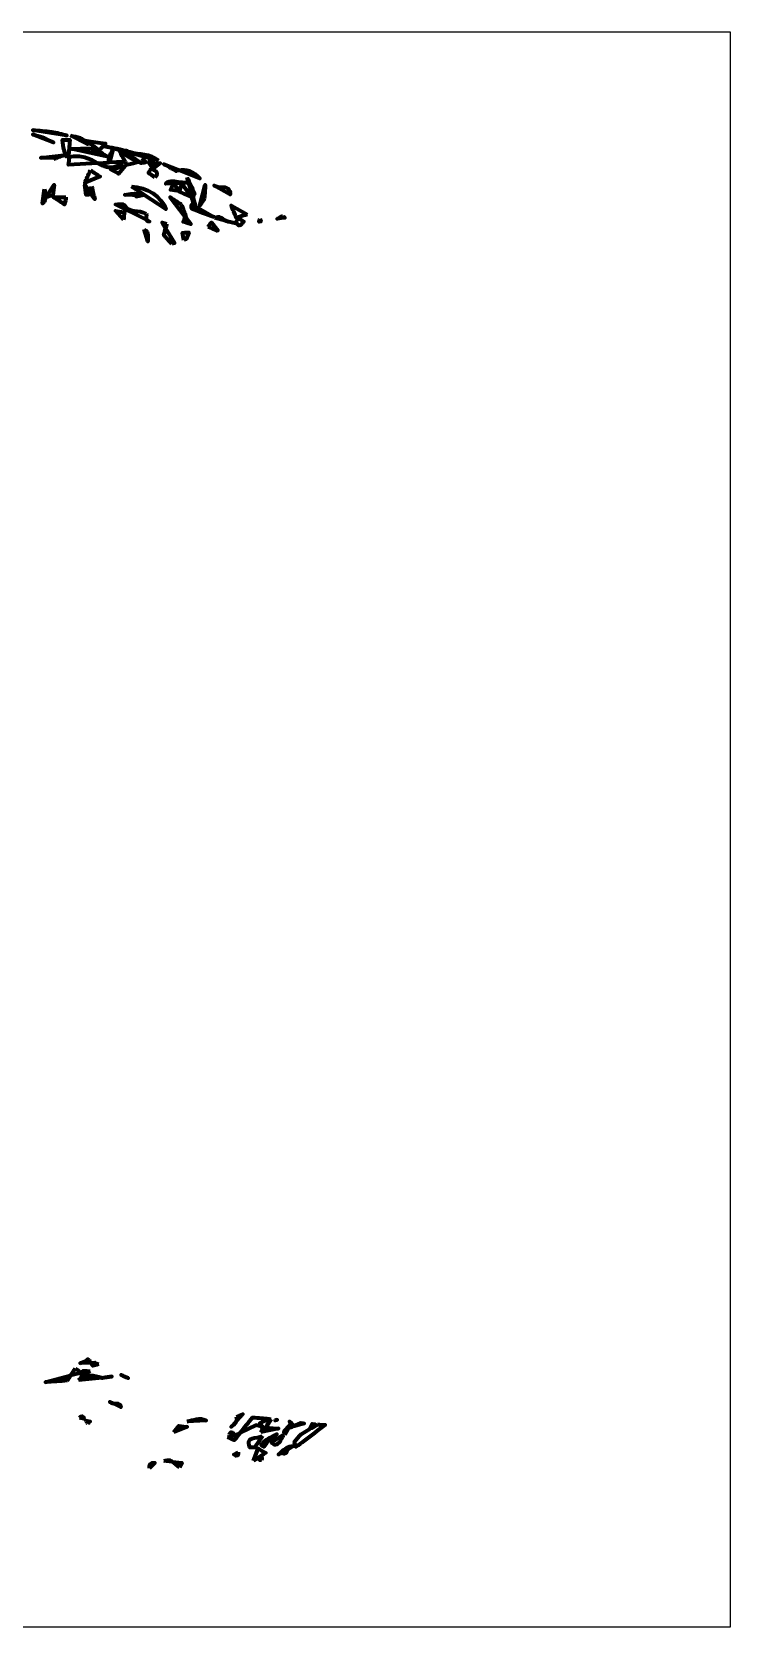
# Model space of a CAD drawing. Header units: inches. Extents: x 241 to 713, y -327 to -200.
# Drawn here: x 488.4 to 544, y -327 to -200 of the extents above; entities that cross this region are included whole.
import ezdxf

# ---------------------------------------------------------------- set-up
doc = ezdxf.new("R2010")
doc.units = ezdxf.units.IN
doc.header["$MEASUREMENT"] = 0
doc.layers.add('Layer 2', color=7, linetype='Continuous')
doc.layers.add('Layer 5', color=7, linetype='Continuous')
picture_1 = doc.add_image_def('image1.png', size_in_pixel=(128, 127))

# ---------------------------------------------------------------- blocks, each defined once
blk = doc.blocks.new('block 3')
at = {"layer": 'Layer 5', "color": 12, "lineweight": 70, "true_color": 0xcc0000}
for points, knots in [([(489.99, -207.96), (489.49, -207.88), (488.99, -207.86), (488.49, -207.81), (488.49, -207.81), (491.2, -208.24), (491.2, -208.24), (490.8, -208.14), (490.4, -208.02), (489.99, -207.96)], [0, 0, 0, 0, 1, 1, 1, 2, 2, 2, 3, 3, 3, 3]), ([(489.27, -208.39), (489.02, -208.29), (488.75, -208.24), (488.49, -208.17), (488.49, -208.17), (490.13, -208.81), (490.13, -208.81), (489.85, -208.67), (489.57, -208.5), (489.27, -208.39)], [0, 0, 0, 0, 1, 1, 1, 2, 2, 2, 3, 3, 3, 3]), ([(491.49, -208.24), (491.49, -208.24), (492.84, -208.95), (492.84, -208.95), (492.57, -208.39), (491.99, -208.39), (491.49, -208.24)], [0, 0, 0, 0, 1, 1, 1, 2, 2, 2, 2]), ([(490.92, -209.24), (490.99, -209.46), (491.07, -209.69), (491.14, -209.91), (491.2, -209.9), (491.26, -209.9), (491.32, -209.89), (491.36, -209.51), (491.39, -209.12), (491.44, -208.6), (491.27, -208.6), (491.06, -208.6), (490.85, -208.6), (490.85, -208.6), (490.92, -209.24), (490.92, -209.24)], [0, 0, 0, 0, 1, 1, 1, 2, 2, 2, 3, 3, 3, 4, 4, 4, 5, 5, 5, 5]), ([(493.74, -209.51), (493.7, -209.5), (493.67, -209.48), (493.63, -209.46), (493.59, -209.44), (493.56, -209.43), (493.52, -209.42), (493.07, -209.23), (492.6, -209.27), (492.13, -209.3), (491.94, -209.31), (491.75, -209.32), (491.56, -209.31), (491.56, -209.31), (494.49, -209.95), (494.49, -209.95), (494.24, -209.81), (494, -209.64), (493.74, -209.51)], [0, 0, 0, 0, 1, 1, 1, 2, 2, 2, 3, 3, 3, 4, 4, 4, 5, 5, 5, 6, 6, 6, 6]), ([(494.14, -209.04), (494.18, -208.99), (494.22, -208.94), (494.27, -208.88), (493.69, -208.8), (493.23, -208.73), (492.77, -208.67), (492.77, -208.67), (493.77, -209.45), (493.77, -209.45), (493.88, -209.33), (493.99, -209.21), (494.14, -209.04)], [0, 0, 0, 0, 1, 1, 1, 2, 2, 2, 3, 3, 3, 4, 4, 4, 4]), ([(495.7, -210.31), (495.7, -210.31), (494.59, -210.38), (494.59, -210.38), (494.59, -210.38), (494.85, -209.38), (494.85, -209.38), (494.75, -209.58), (494.66, -209.79), (494.61, -209.99), (494.56, -210.12), (494.53, -210.25), (494.52, -210.39), (494.52, -210.39), (493.65, -210.45), (493.65, -210.45), (493.95, -210.63), (494.23, -210.75), (494.49, -210.79), (494.91, -210.85), (495.3, -210.7), (495.7, -210.31)], [0, 0, 0, 0, 1, 1, 1, 2, 2, 2, 3, 3, 3, 4, 4, 4, 5, 5, 5, 6, 6, 6, 7, 7, 7, 7]), ([(498.49, -210.24), (497.84, -209.64), (496.96, -209.79), (496.2, -209.54), (496.07, -209.5), (495.94, -209.46), (495.81, -209.43), (495.28, -209.29), (494.74, -209.21), (494.2, -209.1), (494.2, -209.1), (498.49, -210.24), (498.49, -210.24)], [0, 0, 0, 0, 1, 1, 1, 2, 2, 2, 3, 3, 3, 4, 4, 4, 4]), ([(495.81, -210.25), (495.87, -210.37), (495.94, -210.48), (496, -210.59), (496.38, -210.5), (496.62, -210.44), (496.85, -210.38), (496.85, -210.38), (495.42, -209.52), (495.42, -209.52), (495.55, -209.77), (495.68, -210.01), (495.81, -210.25)], [0, 0, 0, 0, 1, 1, 1, 2, 2, 2, 3, 3, 3, 4, 4, 4, 4]), ([(496.88, -210.33), (496.96, -210.37), (497.05, -210.41), (497.13, -210.45), (497.13, -210.45), (495.78, -209.52), (495.78, -209.52), (495.94, -209.69), (496.09, -209.89), (496.28, -210.02), (496.47, -210.14), (496.68, -210.24), (496.88, -210.33)], [0, 0, 0, 0, 1, 1, 1, 2, 2, 2, 3, 3, 3, 4, 4, 4, 4]), ([(490.13, -210.16), (490.42, -210.04), (490.7, -209.93), (490.99, -209.81), (490.99, -209.81), (489.13, -210.02), (489.13, -210.02), (489.46, -210.02), (489.8, -210.02), (490.13, -210.02), (490.13, -210.07), (490.13, -210.12), (490.13, -210.16)], [0, 0, 0, 0, 1, 1, 1, 2, 2, 2, 3, 3, 3, 4, 4, 4, 4]), ([(493.19, -210.19), (492.83, -210.01), (492.44, -209.9), (492.06, -209.89), (491.84, -209.88), (491.62, -209.89), (491.41, -209.94), (491.39, -210.17), (491.37, -210.38), (491.34, -210.59), (491.34, -210.59), (493.65, -210.45), (493.65, -210.45), (493.62, -210.43), (493.59, -210.42), (493.56, -210.39), (493.44, -210.32), (493.32, -210.25), (493.19, -210.19)], [0, 0, 0, 0, 1, 1, 1, 2, 2, 2, 3, 3, 3, 4, 4, 4, 5, 5, 5, 6, 6, 6, 6]), ([(495.85, -210.67), (495.85, -210.67), (494.7, -210.95), (494.7, -210.95), (494.89, -211.06), (495.07, -211.17), (495.31, -211.3), (495.5, -211.08), (495.68, -210.87), (495.85, -210.67)], [0, 0, 0, 0, 1, 1, 1, 2, 2, 2, 3, 3, 3, 3]), ([(497.21, -210.45), (497.3, -210.43), (497.4, -210.4), (497.49, -210.38), (497.49, -210.38), (497.28, -210.17), (497.28, -210.17), (497.25, -210.26), (497.23, -210.36), (497.21, -210.45)], [0, 0, 0, 0, 1, 1, 1, 2, 2, 2, 3, 3, 3, 3]), ([(497.65, -210.31), (497.76, -210.45), (497.84, -210.56), (497.92, -210.67), (497.92, -210.67), (498.06, -210.31), (498.06, -210.31), (497.94, -210.31), (497.83, -210.31), (497.65, -210.31)], [0, 0, 0, 0, 1, 1, 1, 2, 2, 2, 3, 3, 3, 3]), ([(498.06, -210.88), (498.06, -210.88), (498.64, -210.45), (498.64, -210.45), (498.29, -210.4), (498.08, -210.51), (498.06, -210.88)], [0, 0, 0, 0, 1, 1, 1, 2, 2, 2, 2]), ([(500.13, -211.01), (500.13, -211.01), (498.92, -210.52), (498.92, -210.52), (499.23, -210.7), (499.55, -210.88), (499.89, -211.08), (499.97, -211.04), (500.05, -211.03), (500.13, -211.01)], [0, 0, 0, 0, 1, 1, 1, 2, 2, 2, 3, 3, 3, 3]), ([(493.08, -211.01), (492.91, -211.4), (492.77, -211.71), (492.63, -212.02), (492.63, -212.02), (493.85, -211.52), (493.85, -211.52), (493.6, -211.36), (493.35, -211.19), (493.08, -211.01)], [0, 0, 0, 0, 1, 1, 1, 2, 2, 2, 3, 3, 3, 3]), ([(498.21, -211.59), (498.54, -211.19), (498.25, -211.03), (497.92, -210.88), (497.88, -210.95), (497.83, -211.03), (497.7, -211.23), (497.87, -211.34), (498.04, -211.47), (498.21, -211.59)], [0, 0, 0, 0, 1, 1, 1, 2, 2, 2, 3, 3, 3, 3]), ([(500.21, -211.96), (499.82, -211.94), (499.4, -211.71), (499.07, -212.09), (499.07, -212.09), (500.85, -212.02), (500.85, -212.02), (500.64, -212), (500.42, -211.96), (500.21, -211.96)], [0, 0, 0, 0, 1, 1, 1, 2, 2, 2, 3, 3, 3, 3]), ([(500.13, -211.01), (500.13, -211.01), (501.78, -211.67), (501.78, -211.67), (501.26, -211.08), (500.66, -210.87), (500.13, -211.01)], [0, 0, 0, 0, 1, 1, 1, 2, 2, 2, 2]), ([(500.78, -211.59), (500.78, -211.59), (501.22, -213.14), (501.22, -213.14), (501.27, -213.05), (501.32, -212.95), (501.36, -212.84), (501.16, -212.4), (500.97, -212), (500.78, -211.59)], [0, 0, 0, 0, 1, 1, 1, 2, 2, 2, 3, 3, 3, 3]), ([(489.42, -212.52), (489.42, -212.52), (489.27, -213.67), (489.27, -213.67), (489.63, -213.33), (489.45, -212.92), (489.42, -212.52)], [0, 0, 0, 0, 1, 1, 1, 2, 2, 2, 2]), ([(490.08, -213), (490.12, -212.69), (490.17, -212.43), (490.2, -212.17), (490.2, -212.17), (489.56, -213.17), (489.56, -213.17), (489.73, -213.11), (489.9, -213.06), (490.08, -213)], [0, 0, 0, 0, 1, 1, 1, 2, 2, 2, 3, 3, 3, 3]), ([(491.13, -213.17), (491.13, -213.17), (490.13, -213.17), (490.13, -213.17), (490.41, -213.34), (490.69, -213.52), (491.02, -213.73), (491.06, -213.51), (491.1, -213.34), (491.13, -213.17)], [0, 0, 0, 0, 1, 1, 1, 2, 2, 2, 3, 3, 3, 3]), ([(493.01, -212.72), (493.01, -212.72), (492.63, -212.17), (492.63, -212.17), (492.67, -212.44), (492.7, -212.71), (492.73, -212.97), (492.79, -212.97), (492.86, -212.98), (492.92, -212.98), (492.95, -212.9), (492.98, -212.82), (493.01, -212.72)], [0, 0, 0, 0, 1, 1, 1, 2, 2, 2, 3, 3, 3, 4, 4, 4, 4]), ([(493.17, -212.3), (493.1, -212.48), (493.06, -212.61), (493.01, -212.72), (493.01, -212.72), (493.42, -213.31), (493.42, -213.31), (493.34, -213.01), (493.27, -212.71), (493.17, -212.3)], [0, 0, 0, 0, 1, 1, 1, 2, 2, 2, 3, 3, 3, 3]), ([(496.35, -212.31), (496.35, -212.31), (497.33, -212.96), (497.33, -212.96), (497.24, -212.98), (497.15, -213), (497.06, -213.02), (496.65, -212.75), (496.23, -212.94), (495.82, -212.97), (495.82, -212.97), (497.04, -213.02), (497.04, -213.02), (496.92, -213.05), (496.82, -213.07), (496.71, -213.1), (496.71, -213.1), (497.04, -213.02), (497.04, -213.02), (497.04, -213.02), (497.06, -213.02), (497.06, -213.02), (497.06, -213.02), (497.06, -213.02), (497.06, -213.02), (497.06, -213.02), (497.33, -212.96), (497.33, -212.96), (497.33, -212.96), (499.07, -214.1), (499.07, -214.1), (498.74, -213.12), (497.56, -212.34), (496.35, -212.31)], [0, 0, 0, 0, 1, 1, 1, 2, 2, 2, 3, 3, 3, 4, 4, 4, 5, 5, 5, 6, 6, 6, 7, 7, 7, 8, 8, 8, 9, 9, 9, 10, 10, 10, 11, 11, 11, 11]), ([(500.31, -213.73), (500.04, -213.56), (499.73, -213.36), (499.42, -213.17), (499.42, -213.17), (500.62, -214.73), (500.62, -214.73), (500.64, -214.7), (500.65, -214.67), (500.66, -214.63), (500.58, -214.41), (500.45, -214.08), (500.31, -213.73)], [0, 0, 0, 0, 1, 1, 1, 2, 2, 2, 3, 3, 3, 4, 4, 4, 4]), ([(500.14, -212.67), (500.14, -212.67), (499.71, -212.09), (499.71, -212.09), (499.64, -212.22), (499.57, -212.34), (499.44, -212.57), (499.7, -212.61), (499.91, -212.64), (500.14, -212.67)], [0, 0, 0, 0, 1, 1, 1, 2, 2, 2, 3, 3, 3, 3]), ([(500.35, -212.09), (500.3, -212.26), (500.26, -212.43), (500.17, -212.73), (500.48, -212.87), (500.8, -213.02), (501.14, -213.17), (501.14, -213.17), (500.35, -212.09), (500.35, -212.09)], [0, 0, 0, 0, 1, 1, 1, 2, 2, 2, 3, 3, 3, 3]), ([(502.92, -214.74), (502.92, -214.74), (501.44, -213.91), (501.44, -213.91), (501.44, -213.91), (501.22, -213.14), (501.22, -213.14), (501.19, -213.2), (501.17, -213.25), (501.15, -213.29), (501.25, -213.52), (501.33, -213.71), (501.4, -213.89), (501.4, -213.89), (501.14, -213.74), (501.14, -213.74), (501.14, -213.86), (501.1, -214.07), (501.14, -214.08), (501.73, -214.32), (502.33, -214.53), (502.92, -214.74)], [0, 0, 0, 0, 1, 1, 1, 2, 2, 2, 3, 3, 3, 4, 4, 4, 5, 5, 5, 6, 6, 6, 7, 7, 7, 7]), ([(502.12, -213.24), (502.2, -212.89), (502.19, -212.52), (502.21, -212.17), (502.21, -212.17), (501.78, -213.81), (501.78, -213.81), (501.9, -213.62), (502.08, -213.44), (502.12, -213.24)], [0, 0, 0, 0, 1, 1, 1, 2, 2, 2, 3, 3, 3, 3]), ([(503.49, -212.37), (503.31, -212.39), (503.11, -212.29), (502.92, -212.24), (502.92, -212.24), (504.21, -212.95), (504.21, -212.95), (504.17, -212.51), (503.96, -212.31), (503.49, -212.37)], [0, 0, 0, 0, 1, 1, 1, 2, 2, 2, 3, 3, 3, 3]), ([(497.52, -214.48), (496.89, -214.12), (496.15, -214.44), (495.75, -213.76), (495.69, -213.65), (495.3, -213.74), (495.06, -213.74), (495.06, -213.74), (497.53, -214.97), (497.53, -214.97), (497.44, -214.81), (497.6, -214.55), (497.52, -214.48)], [0, 0, 0, 0, 1, 1, 1, 2, 2, 2, 3, 3, 3, 4, 4, 4, 4]), ([(495.7, -214.95), (495.74, -214.75), (495.76, -214.54), (495.78, -214.34), (495.44, -214.3), (495.25, -214.27), (495.06, -214.24), (495.06, -214.24), (495.7, -214.95), (495.7, -214.95)], [0, 0, 0, 0, 1, 1, 1, 2, 2, 2, 3, 3, 3, 3]), ([(502.99, -214.81), (502.99, -214.81), (503.86, -215.04), (503.86, -215.04), (503.84, -215.03), (503.81, -215.03), (503.79, -215.01), (503.53, -214.85), (503.34, -214.58), (502.99, -214.81)], [0, 0, 0, 0, 1, 1, 1, 2, 2, 2, 3, 3, 3, 3]), ([(505.56, -214.53), (505.56, -214.53), (504.28, -213.81), (504.28, -213.81), (504.42, -214.14), (504.55, -214.47), (504.69, -214.81), (505.09, -214.68), (505.33, -214.6), (505.56, -214.53)], [0, 0, 0, 0, 1, 1, 1, 2, 2, 2, 3, 3, 3, 3]), ([(497.35, -215.74), (497.35, -215.74), (497.64, -216.68), (497.64, -216.68), (497.6, -216.35), (497.8, -215.94), (497.35, -215.74)], [0, 0, 0, 0, 1, 1, 1, 2, 2, 2, 2]), ([(497.53, -214.97), (497.56, -215.04), (497.63, -215.09), (497.78, -215.1), (497.78, -215.1), (497.53, -214.97), (497.53, -214.97)], [0, 0, 0, 0, 1, 1, 1, 2, 2, 2, 2]), ([(499.16, -215.27), (499.02, -215.23), (498.9, -215.2), (498.78, -215.17), (498.78, -215.17), (499.06, -215.64), (499.06, -215.64), (499.1, -215.51), (499.13, -215.4), (499.16, -215.27)], [0, 0, 0, 0, 1, 1, 1, 2, 2, 2, 3, 3, 3, 3]), ([(499.56, -216.89), (499.63, -216.87), (499.71, -216.84), (499.78, -216.82), (499.78, -216.82), (499.06, -215.64), (499.06, -215.64), (499.02, -215.8), (498.98, -215.97), (498.92, -216.19), (499.12, -216.41), (499.33, -216.65), (499.56, -216.89)], [0, 0, 0, 0, 1, 1, 1, 2, 2, 2, 3, 3, 3, 4, 4, 4, 4]), ([(500.62, -214.73), (500.58, -214.85), (500.53, -214.96), (500.47, -215.11), (500.6, -215.15), (500.83, -215.24), (501.07, -215.31), (501.07, -215.31), (500.62, -214.73), (500.62, -214.73)], [0, 0, 0, 0, 1, 1, 1, 2, 2, 2, 3, 3, 3, 3]), ([(502.44, -215.51), (502.69, -215.62), (502.92, -215.72), (503.15, -215.83), (503.17, -215.82), (503.2, -215.82), (503.22, -215.81), (503.22, -215.81), (502.71, -215.17), (502.71, -215.17), (502.63, -215.26), (502.56, -215.35), (502.44, -215.51)], [0, 0, 0, 0, 1, 1, 1, 2, 2, 2, 3, 3, 3, 4, 4, 4, 4]), ([(503.86, -215.04), (504.09, -215.15), (504.38, -215.18), (504.64, -215.24), (504.64, -215.24), (503.86, -215.04), (503.86, -215.04)], [0, 0, 0, 0, 1, 1, 1, 2, 2, 2, 2]), ([(504.85, -214.81), (504.78, -214.93), (504.71, -215.05), (504.64, -215.18), (504.72, -215.25), (504.8, -215.33), (504.89, -215.42), (504.93, -215.41), (504.98, -215.4), (505.02, -215.39), (505.1, -215.3), (505.19, -215.2), (505.28, -215.1), (505.28, -215.1), (504.85, -214.81), (504.85, -214.81)], [0, 0, 0, 0, 1, 1, 1, 2, 2, 2, 3, 3, 3, 4, 4, 4, 5, 5, 5, 5]), ([(506.56, -214.88), (506.54, -214.96), (506.52, -215.04), (506.5, -215.12), (506.55, -215.11), (506.6, -215.1), (506.64, -215.09), (506.64, -215.09), (506.56, -214.88), (506.56, -214.88)], [0, 0, 0, 0, 1, 1, 1, 2, 2, 2, 3, 3, 3, 3]), ([(508.39, -214.65), (508.23, -214.73), (508.08, -214.81), (507.95, -214.87), (508.15, -214.84), (508.35, -214.82), (508.54, -214.8), (508.49, -214.75), (508.45, -214.7), (508.39, -214.65)], [0, 0, 0, 0, 1, 1, 1, 2, 2, 2, 3, 3, 3, 3]), ([(500.52, -216.57), (500.58, -216.55), (500.63, -216.53), (500.69, -216.51), (500.69, -216.51), (500.92, -215.96), (500.92, -215.96), (500.8, -215.96), (500.69, -215.97), (500.41, -215.99), (500.44, -216.18), (500.48, -216.38), (500.52, -216.57)], [0, 0, 0, 0, 1, 1, 1, 2, 2, 2, 3, 3, 3, 4, 4, 4, 4]), ([(492.97, -305.71), (492.94, -305.69), (492.91, -305.68), (492.88, -305.66), (492.85, -305.7), (492.81, -305.73), (492.77, -305.77), (492.61, -305.84), (492.44, -305.91), (492.27, -305.98), (492.27, -305.98), (493.12, -305.95), (493.12, -305.95), (493.07, -305.87), (493.02, -305.79), (492.97, -305.71)], [0, 0, 0, 0, 1, 1, 1, 2, 2, 2, 3, 3, 3, 4, 4, 4, 5, 5, 5, 5]), ([(493.71, -306.08), (493.61, -306.04), (493.52, -305.99), (493.43, -305.94), (493.43, -305.94), (493.12, -305.95), (493.12, -305.95), (493.17, -306.04), (493.22, -306.12), (493.27, -306.2), (493.42, -306.16), (493.56, -306.12), (493.71, -306.08)], [0, 0, 0, 0, 1, 1, 1, 2, 2, 2, 3, 3, 3, 4, 4, 4, 4]), ([(491.22, -307.38), (491.32, -307.24), (491.4, -307.11), (491.49, -306.98), (491.49, -306.98), (489.49, -307.49), (489.49, -307.49), (490.08, -307.45), (490.68, -307.42), (491.22, -307.38)], [0, 0, 0, 0, 1, 1, 1, 2, 2, 2, 3, 3, 3, 3]), ([(491.89, -306.4), (491.76, -306.59), (491.63, -306.79), (491.49, -306.98), (491.49, -306.98), (492.34, -306.77), (492.34, -306.77), (492.23, -306.67), (492.11, -306.58), (491.89, -306.4)], [0, 0, 0, 0, 1, 1, 1, 2, 2, 2, 3, 3, 3, 3]), ([(492.13, -307.34), (492.13, -307.34), (493.97, -307.15), (493.97, -307.15), (493.4, -306.95), (492.74, -306.77), (492.13, -307.34)], [0, 0, 0, 0, 1, 1, 1, 2, 2, 2, 2]), ([(493.06, -306.63), (492.89, -306.61), (492.73, -306.6), (492.49, -306.59), (492.45, -306.71), (492.4, -306.89), (492.34, -307.06), (492.34, -307.06), (493.06, -306.63), (493.06, -306.63)], [0, 0, 0, 0, 1, 1, 1, 2, 2, 2, 3, 3, 3, 3]), ([(493.97, -307.15), (493.99, -307.15), (494.01, -307.16), (494.03, -307.17), (494.34, -307.12), (494.56, -307.09), (494.78, -307.06), (494.78, -307.06), (493.97, -307.15), (493.97, -307.15)], [0, 0, 0, 0, 1, 1, 1, 2, 2, 2, 3, 3, 3, 3]), ([(495.57, -306.97), (495.73, -307.05), (495.9, -307.11), (496.07, -307.17), (495.88, -307.09), (495.7, -307), (495.51, -306.92), (495.53, -306.95), (495.56, -306.97), (495.57, -306.97)], [0, 0, 0, 0, 1, 1, 1, 2, 2, 2, 3, 3, 3, 3]), ([(494.91, -309.2), (494.91, -309.2), (494.63, -309.06), (494.63, -309.06), (494.69, -309.17), (494.8, -309.19), (494.91, -309.2)], [0, 0, 0, 0, 1, 1, 1, 2, 2, 2, 2]), ([(494.91, -309.2), (494.91, -309.2), (495.49, -309.49), (495.49, -309.49), (495.43, -309.12), (495.15, -309.21), (494.91, -309.2)], [0, 0, 0, 0, 1, 1, 1, 2, 2, 2, 2]), ([(492.2, -310.35), (492.2, -310.35), (492.56, -310.42), (492.56, -310.42), (492.49, -310.17), (492.37, -310.13), (492.2, -310.35)], [0, 0, 0, 0, 1, 1, 1, 2, 2, 2, 2]), ([(492.86, -310.8), (492.93, -310.74), (493, -310.68), (493.06, -310.63), (493.06, -310.63), (492.7, -310.56), (492.7, -310.56), (492.75, -310.63), (492.8, -310.7), (492.86, -310.8)], [0, 0, 0, 0, 1, 1, 1, 2, 2, 2, 3, 3, 3, 3]), ([(499.71, -311.49), (499.71, -311.49), (500.78, -311.06), (500.78, -311.06), (500.59, -311.04), (500.4, -311.01), (500.11, -310.98), (500, -311.12), (499.85, -311.3), (499.71, -311.49)], [0, 0, 0, 0, 1, 1, 1, 2, 2, 2, 3, 3, 3, 3]), ([(500.78, -310.63), (500.78, -310.63), (502.28, -310.56), (502.28, -310.56), (501.76, -310.25), (501.28, -310.54), (500.78, -310.63)], [0, 0, 0, 0, 1, 1, 1, 2, 2, 2, 2]), ([(504.7, -310.6), (504.7, -310.6), (504.28, -311.06), (504.28, -311.06), (504.55, -310.85), (504.66, -310.74), (504.7, -310.6)], [0, 0, 0, 0, 1, 1, 1, 2, 2, 2, 2]), ([(504.71, -310.27), (504.73, -310.42), (504.73, -310.52), (504.7, -310.6), (504.7, -310.6), (505.21, -310.06), (505.21, -310.06), (505.04, -310.13), (504.87, -310.2), (504.71, -310.27)], [0, 0, 0, 0, 1, 1, 1, 2, 2, 2, 3, 3, 3, 3]), ([(506.78, -311.06), (506.69, -310.94), (506.6, -310.81), (506.56, -310.77), (506.56, -310.77), (506.55, -310.77), (506.55, -310.77), (506.55, -310.77), (507.28, -310.42), (507.28, -310.42), (506.87, -310.38), (506.47, -310.35), (505.99, -310.31), (505.67, -310.7), (505.34, -311.11), (505.01, -311.52), (505.01, -311.52), (506.25, -310.92), (506.25, -310.92), (506.25, -310.92), (506.78, -311.06), (506.78, -311.06)], [0, 0, 0, 0, 1, 1, 1, 2, 2, 2, 3, 3, 3, 4, 4, 4, 5, 5, 5, 6, 6, 6, 7, 7, 7, 7]), ([(506.64, -311.49), (506.64, -311.49), (508.06, -311.2), (508.06, -311.2), (507.66, -311.17), (507.25, -311.14), (506.82, -311.11), (506.78, -311.2), (506.71, -311.34), (506.64, -311.49)], [0, 0, 0, 0, 1, 1, 1, 2, 2, 2, 3, 3, 3, 3]), ([(507.47, -310.44), (507.46, -310.44), (507.46, -310.44), (507.45, -310.44), (507.32, -310.65), (507.19, -310.85), (507.06, -311.06), (507.06, -311.06), (507.47, -310.44), (507.47, -310.44)], [0, 0, 0, 0, 1, 1, 1, 2, 2, 2, 3, 3, 3, 3]), ([(507.82, -310.49), (507.82, -310.49), (507.78, -310.56), (507.78, -310.56), (507.84, -310.54), (507.89, -310.53), (507.95, -310.51), (507.91, -310.5), (507.86, -310.5), (507.82, -310.49)], [0, 0, 0, 0, 1, 1, 1, 2, 2, 2, 3, 3, 3, 3]), ([(508.56, -311.7), (508.56, -311.7), (509.06, -310.78), (509.06, -310.78), (508.86, -311), (508.67, -311.2), (508.5, -311.42), (508.47, -311.47), (508.54, -311.61), (508.56, -311.7)], [0, 0, 0, 0, 1, 1, 1, 2, 2, 2, 3, 3, 3, 3]), ([(509.31, -311.01), (509.55, -310.94), (509.82, -310.86), (510.1, -310.78), (509.99, -310.77), (509.9, -310.76), (509.8, -310.75), (509.79, -310.75), (509.79, -310.76), (509.78, -310.77), (509.78, -310.77), (509.28, -310.98), (509.28, -310.98), (509.28, -310.98), (508.92, -311.13), (508.92, -311.13), (509.05, -311.09), (509.18, -311.05), (509.31, -311.01)], [0, 0, 0, 0, 1, 1, 1, 2, 2, 2, 3, 3, 3, 4, 4, 4, 5, 5, 5, 6, 6, 6, 6]), ([(509.06, -310.78), (509.06, -310.78), (509.07, -310.78), (509.07, -310.78), (509.14, -310.85), (509.21, -310.91), (509.28, -310.98), (509.28, -310.98), (509.07, -310.78), (509.07, -310.78), (509.07, -310.78), (509.07, -310.77), (509.07, -310.77), (509.07, -310.77), (509.07, -310.77), (509.07, -310.77), (509.07, -310.77), (508.93, -310.64), (508.93, -310.64), (508.93, -310.64), (508.93, -310.64), (508.93, -310.64), (508.98, -310.68), (509.02, -310.73), (509.07, -310.77), (509.07, -310.77), (509.06, -310.78), (509.06, -310.78)], [0, 0, 0, 0, 1, 1, 1, 2, 2, 2, 3, 3, 3, 4, 4, 4, 5, 5, 5, 6, 6, 6, 7, 7, 7, 8, 8, 8, 9, 9, 9, 9]), ([(511.16, -310.86), (511.16, -310.86), (510.67, -311.15), (510.67, -311.15), (510.76, -311.04), (510.85, -310.94), (510.94, -310.85), (510.87, -310.84), (510.8, -310.84), (510.73, -310.83), (510.73, -310.83), (510.55, -311.22), (510.55, -311.22), (510.55, -311.22), (509.85, -311.63), (509.85, -311.63), (509.67, -311.83), (509.49, -312.03), (509.31, -312.24), (509.33, -312.32), (509.37, -312.44), (509.44, -312.65), (509.67, -312.49), (509.87, -312.35), (510.07, -312.2), (510.64, -311.77), (511.19, -311.32), (511.76, -310.91), (511.56, -310.9), (511.36, -310.88), (511.16, -310.86)], [0, 0, 0, 0, 1, 1, 1, 2, 2, 2, 3, 3, 3, 4, 4, 4, 5, 5, 5, 6, 6, 6, 7, 7, 7, 8, 8, 8, 9, 9, 9, 10, 10, 10, 10]), ([(503.98, -311.89), (504.27, -312.01), (504.41, -312.08), (504.52, -312.13), (504.69, -311.92), (504.84, -311.72), (505.01, -311.52), (505.01, -311.52), (504.78, -311.63), (504.78, -311.63), (504.55, -311.7), (504.33, -311.78), (503.98, -311.89)], [0, 0, 0, 0, 1, 1, 1, 2, 2, 2, 3, 3, 3, 4, 4, 4, 4]), ([(504.14, -311.7), (504.14, -311.7), (504.49, -311.63), (504.49, -311.63), (504.33, -311.41), (504.21, -311.45), (504.14, -311.7)], [0, 0, 0, 0, 1, 1, 1, 2, 2, 2, 2]), ([(506.78, -311.78), (506.64, -311.82), (506.5, -311.89), (506.35, -311.91), (505.7, -311.98), (505.58, -312.14), (505.76, -312.7), (505.9, -312.7), (506.02, -312.7), (506.14, -312.7), (506.14, -312.7), (506.78, -311.78), (506.78, -311.78)], [0, 0, 0, 0, 1, 1, 1, 2, 2, 2, 3, 3, 3, 4, 4, 4, 4]), ([(507, -312.14), (506.87, -312.22), (506.78, -312.37), (506.68, -312.49), (506.74, -312.55), (506.81, -312.6), (506.87, -312.66), (506.98, -312.5), (507.1, -312.35), (507.21, -312.2), (507.21, -312.2), (507.92, -311.63), (507.92, -311.63), (507.61, -311.8), (507.29, -311.95), (507, -312.14)], [0, 0, 0, 0, 1, 1, 1, 2, 2, 2, 3, 3, 3, 4, 4, 4, 5, 5, 5, 5]), ([(508.42, -311.7), (508.42, -311.7), (507.49, -312.28), (507.49, -312.28), (507.71, -312.6), (507.94, -312.52), (508.13, -312.27), (508.26, -312.1), (508.33, -311.89), (508.42, -311.7)], [0, 0, 0, 0, 1, 1, 1, 2, 2, 2, 3, 3, 3, 3]), ([(498.92, -313.77), (498.92, -313.77), (499.59, -313.84), (499.59, -313.84), (499.53, -313.8), (499.48, -313.75), (499.41, -313.72), (499.29, -313.66), (499.09, -313.75), (498.92, -313.77)], [0, 0, 0, 0, 1, 1, 1, 2, 2, 2, 3, 3, 3, 3]), ([(504.85, -313.06), (504.85, -313.06), (504.49, -313.27), (504.49, -313.27), (504.76, -313.44), (504.88, -313.37), (504.85, -313.06)], [0, 0, 0, 0, 1, 1, 1, 2, 2, 2, 2]), ([(506.06, -313.77), (506.32, -313.61), (506.57, -313.44), (507.03, -313.13), (506.75, -312.97), (506.59, -312.87), (506.42, -312.78), (506.42, -312.78), (506.06, -313.77), (506.06, -313.77)], [0, 0, 0, 0, 1, 1, 1, 2, 2, 2, 3, 3, 3, 3]), ([(506.7, -313.7), (506.71, -313.63), (506.71, -313.56), (506.71, -313.49), (506.71, -313.49), (506.56, -313.7), (506.56, -313.7), (506.61, -313.7), (506.7, -313.71), (506.7, -313.7)], [0, 0, 0, 0, 1, 1, 1, 2, 2, 2, 3, 3, 3, 3]), ([(508.3, -313.14), (508.61, -313.3), (508.7, -313.08), (508.78, -312.85), (508.78, -312.85), (509.28, -312.56), (509.28, -312.56), (508.75, -312.59), (508.4, -312.92), (508.06, -313.27), (508.06, -313.27), (508.3, -313.14), (508.3, -313.14)], [0, 0, 0, 0, 1, 1, 1, 2, 2, 2, 3, 3, 3, 4, 4, 4, 4]), ([(497.78, -314.35), (497.78, -314.35), (498.21, -313.92), (498.21, -313.92), (497.9, -313.89), (497.72, -314), (497.78, -314.35)], [0, 0, 0, 0, 1, 1, 1, 2, 2, 2, 2]), ([(500.17, -314.3), (500.26, -314.11), (500.31, -314.01), (500.35, -313.92), (500.35, -313.92), (499.59, -313.84), (499.59, -313.84), (499.78, -313.98), (499.97, -314.14), (500.17, -314.3)], [0, 0, 0, 0, 1, 1, 1, 2, 2, 2, 3, 3, 3, 3])]:
    blk.add_open_spline(points, degree=3, knots=knots, dxfattribs=at)
blk = doc.blocks.new('block 2')
at = {"layer": 'Layer 5'}
blk.add_blockref('block 3', (0, 0), dxfattribs=at)

msp = doc.modelspace()

# ---------------------------------------------------------------- block references
at = {"layer": 'Layer 5'}
msp.add_blockref('block 2', (0, 0), dxfattribs=at)

# ---------------------------------------------------------------- pictures from other files: only their frames are drawn
at = {"layer": 'Layer 2'}
image = msp.add_image(picture_1, insert=(416, -327), size_in_units=(128, 127), dxfattribs=at)

doc.saveas('drawing.dxf')
